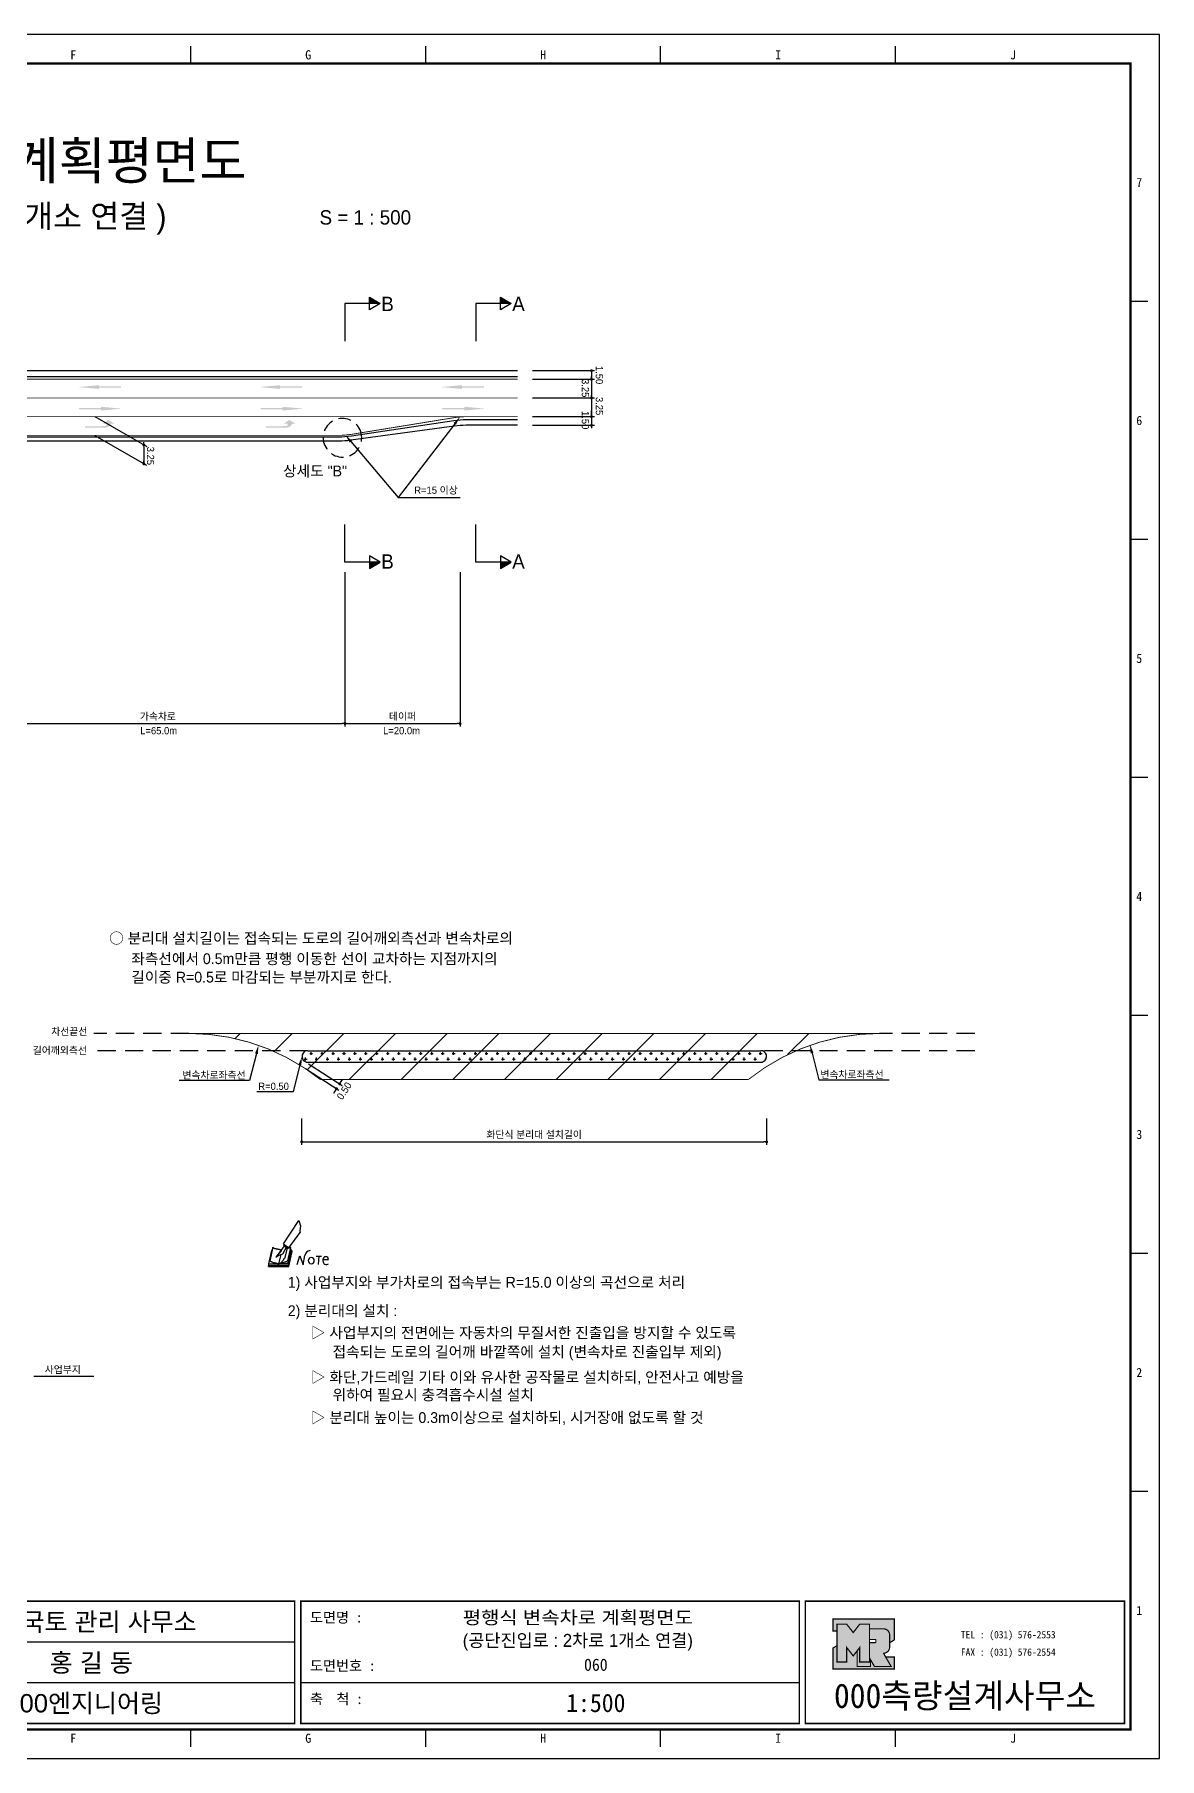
# Model space of a CAD drawing. Header units: millimetres. Extents: x 530 to 954, y -3 to 296.
# Drawn here: x 758.2 to 953.7, y -3.4 to 296 of the extents above; entities that cross this region are included whole.
import ezdxf
from ezdxf.enums import TextEntityAlignment as Align

# ---------------------------------------------------------------- set-up
doc = ezdxf.new("R2010")
doc.units = ezdxf.units.MM
doc.linetypes.add('HIDDEN', pattern=[9.525, 6.35, -3.175])
for name, color, linetype in [('CC-GSTR-0004', 4, 'Continuous'), ('CM-LANE-0030', 30, 'Continuous'), ('CZ-DIMT-0002', 7, 'Continuous'), ('CZ-LIN1-0007', 7, 'Continuous'), ('CZ-LIN2-0003', 3, 'Continuous'), ('CZ-LINE-0001', 7, 'Continuous'), ('CZ-TEXT-BOX0', 7, 'Continuous'), ('TITLE', 7, 'Continuous')]:
    doc.layers.add(name, color=color, linetype=linetype)
doc.styles.add('견고딕', font='arial.ttf')
doc.styles.add('돋움', font='')
doc.styles.add('돋음체', font='')
doc.styles.get('돋움').set_extended_font_data('Dotum')
doc.styles.get('돋음체').set_extended_font_data('DotumChe')

# ---------------------------------------------------------------- blocks, each defined once
blk = doc.blocks.new('note')
for p, q in [((0.85, 3.5), (3.53, 7.57)), ((3.53, 7.57), (3.8, 6.64)), ((3.8, 6.64), (3.69, 5.72)), ((1, 3.1), (0.75, 2.77)), ((0.85, 3.5), (1.8, 2.79)), ((1, 3.4), (0.85, 3.21)), ((0.85, 3.21), (1.52, 2.71)), ((1.8, 2.79), (3.74, 5.46)), ((3.69, 5.72), (3.74, 5.46)), ((-1.24, 2.36), (-1.77, 0)), ((-1.77, 0), (1.77, 0)), ((-1.77, 0), (-1.77, -0.3)), ((-1.53, 0.52), (-1.55, 0.54)), ((-1.01, 2.9), (-1.53, 0.52)), ((-1.48, 0.48), (-1.53, 0.52)), ((-1.43, 0.44), (-1.48, 0.48)), ((-1.38, 0.41), (-1.43, 0.44)), ((-1.33, 0.4), (-1.38, 0.41)), ((-1.27, 0.37), (-1.33, 0.4)), ((-1.22, 0.35), (-1.27, 0.37)), ((-1.13, 2.36), (-1.24, 2.36)), ((-1.17, 0.33), (-1.22, 0.35)), ((-1.12, 0.32), (-1.17, 0.33)), ((-1.02, 0.25), (-1.12, 0.32)), ((-0.97, 0.22), (-1.02, 0.25)), ((-1, 2.9), (-1.01, 2.9)), ((-0.98, 2.85), (-1, 2.9)), ((-0.95, 2.8), (-0.98, 2.85)), ((-0.93, 0.21), (-0.97, 0.22)), ((-0.9, 2.75), (-0.95, 2.8)), ((-0.88, 0.19), (-0.93, 0.21)), ((-0.85, 2.72), (-0.9, 2.75)), ((-0.8, 0.18), (-0.88, 0.19)), ((-0.79, 2.69), (-0.85, 2.72)), ((-0.75, 0.17), (-0.8, 0.18)), ((-0.74, 2.68), (-0.79, 2.69)), ((-0.7, 0.16), (-0.75, 0.17)), ((-0.69, 2.65), (-0.74, 2.68)), ((-0.64, 0.15), (-0.7, 0.16)), ((-0.64, 2.65), (-0.69, 2.65)), ((-0.59, 2.63), (-0.64, 2.65)), ((-0.58, 0.14), (-0.64, 0.15)), ((-0.54, 2.62), (-0.59, 2.63)), ((-0.53, 0.13), (-0.58, 0.14)), ((-0.48, 2.61), (-0.54, 2.62)), ((-0.48, 0.12), (-0.53, 0.13)), ((-0.43, 2.61), (-0.48, 2.61)), ((-0.43, 0.11), (-0.48, 0.12)), ((0.75, 2.77), (-0.46, 1.16)), ((0.37, 2.24), (-0.46, 1.16)), ((-0.46, 1.16), (-0.08, 1.47)), ((-0.38, 2.59), (-0.43, 2.61)), ((-0.38, 0.08), (-0.43, 0.11)), ((-0.33, 2.59), (-0.38, 2.59)), ((-0.29, 0.06), (-0.38, 0.08)), ((-0.27, 2.58), (-0.33, 2.59)), ((-0.23, 0.05), (-0.29, 0.06)), ((-0.22, 2.57), (-0.27, 2.58)), ((-0.16, 0.04), (-0.23, 0.05)), ((-0.17, 2.56), (-0.22, 2.57)), ((-0.12, 2.55), (-0.17, 2.56)), ((-0.11, 0.03), (-0.16, 0.04)), ((-0.07, 2.53), (-0.12, 2.55)), ((-0.04, 0.02), (-0.11, 0.03)), ((-0.08, 1.47), (0.72, 1.75)), ((-0.01, 2.51), (-0.07, 2.53)), ((-0.05, -0.3), (-0.05, 0)), ((0, 0), (-0.04, 0.02)), ((0.04, 2.5), (-0.01, 2.51)), ((0.37, 1.63), (0, 0)), ((0, 0), (1.6, 0.53)), ((0, 0), (1.65, 0.18)), ((0, 0.01), (0.06, 0.04)), ((0, -0.3), (0, 0)), ((0.09, 2.48), (0.04, 2.5)), ((0.05, -0.3), (0.05, 0)), ((0.06, 0.04), (0.11, 0.07)), ((0.14, 2.48), (0.09, 2.48)), ((0.11, 0.07), (0.16, 0.09)), ((0.2, 2.47), (0.14, 2.48)), ((0.16, 0.09), (0.21, 0.12)), ((0.26, 2.43), (0.18, 2.46)), ((0.21, 0.12), (0.27, 0.14)), ((0.34, 2.4), (0.26, 2.43)), ((0.27, 0.14), (0.36, 0.19)), ((0.45, 2.37), (0.34, 2.4)), ((0.36, 0.19), (0.41, 0.22)), ((0.41, 0.22), (0.46, 0.27)), ((0.46, 0.27), (0.51, 0.3)), ((0.51, 0.3), (0.56, 0.34)), ((0.56, 0.34), (0.6, 0.4)), ((0.6, 0.4), (0.64, 0.45)), ((0.64, 0.45), (0.67, 0.51)), ((0.67, 0.51), (0.74, 0.58)), ((0.72, 1.75), (1.16, 2.53)), ((0.74, 0.58), (0.79, 0.63)), ((0.79, 0.63), (0.83, 0.68)), ((0.83, 0.68), (0.86, 0.73)), ((0.86, 0.73), (0.89, 0.79)), ((0.89, 0.84), (0.92, 0.89)), ((0.89, 0.79), (0.89, 0.84)), ((0.92, 0.89), (0.96, 0.95)), ((0.96, 0.95), (1.01, 0.97)), ((1.47, 2.74), (1.01, 0.97)), ((1.16, 2.53), (1.37, 2.82)), ((2.13, 2.84), (1.44, 2.63)), ((1.52, 2.71), (1.66, 2.9)), ((1.6, 0.53), (2.13, 2.84)), ((1.65, 0.18), (2.19, 2.48)), ((1.77, 0), (2.3, 2.36)), ((1.77, -0.3), (2.3, 2.07)), ((1.77, -0.38), (2.3, 1.99)), ((1.77, -0.44), (2.3, 1.93)), ((1.77, 0), (1.77, -0.3)), ((2.19, 2.48), (2.04, 2.47)), ((2.3, 2.36), (2.16, 2.36)), ((2.3, 2.36), (2.3, 2.07)), ((3.21, -0.08), (3.68, 1.4)), ((3.68, 1.4), (4.26, -0.14)), ((4.26, -0.14), (4.56, 1.44)), ((6.55, 1.34), (7.46, 1.34)), ((7.01, 1.34), (6.87, -0.11)), ((7.71, 0.77), (7.71, 0.55)), ((7.71, 0.77), (8.67, 0.77)), ((-1.77, -0.3), (1.77, -0.3)), ((-1.77, -0.43), (-1.77, -0.3)), ((-1.77, -0.37), (1.77, -0.37)), ((-1.77, -0.43), (1.77, -0.43))]:
    blk.add_line(p, q)
for centre, major_axis, start_param, end_param in [((0.4, 2.31), (0.0702, 0.0702), 3.283946, 6.425539), ((5.68, 1.23), (-0.806, 0.806), -0.591174, 0.597824), ((5.66, 0.58), (-0.378, 0.378), 3.926991, 10.210176), ((8.3, 0.49), (0.422, 0.422), 2.265602, 4.634911), ((8.19, 0.77), (-0.342, 0.342), 3.926991, 7.068583)]:
    blk.add_ellipse(centre, major_axis=major_axis, ratio=1, start_param=start_param, end_param=end_param)
blk = doc.blocks.new('_Dot')
at = {"color": 0, "linetype": 'ByBlock', "lineweight": -2}
blk.add_line((-0.5, 0), (-1, 0), dxfattribs=at)
at = {"color": 0, "linetype": 'ByBlock', "const_width": 0.5}
blk.add_lwpolyline([(-0.25, 0, 1), (0.25, 0, 1)], format="xyb", close=True, dxfattribs=at)

msp = doc.modelspace()

# ---------------------------------------------------------------- hatches: boundary and pattern name
at = {"layer": 'CM-LANE-0030'}
h = msp.add_hatch(dxfattribs=at)
h.set_pattern_fill('ANSI31', color=256, scale=2, style=0)
h.set_pattern_definition([(45, (-520.801, -339.144), (-4.490128, 4.490128), [])])
h.paths.add_polyline_path([(785.05, 122.5, -0.170323), (807.85, 114.5), (882.25, 114.5, -0.170323), (905.05, 122.5)])
at = {"layer": 'CZ-LIN1-0007'}
for points in [[(769.41, 235.06), (769.41, 234.84), (773.23, 234.84), (773.23, 234.63), (769.41, 234.63), (769.41, 234.41), (765.76, 234.74)], [(800.85, 235.06), (800.85, 234.84), (804.68, 234.84), (804.68, 234.63), (800.85, 234.63), (800.85, 234.41), (797.2, 234.74)], [(832.46, 235.06), (832.46, 234.84), (836.29, 234.84), (836.29, 234.63), (832.46, 234.63), (832.46, 234.41), (828.81, 234.74)], [(769.76, 231.31), (769.76, 231.09), (765.94, 231.09), (765.94, 230.88), (769.76, 230.88), (769.76, 230.66), (773.41, 230.99)], [(801.33, 231.31), (801.33, 231.09), (797.51, 231.09), (797.51, 230.88), (801.33, 230.88), (801.33, 230.66), (804.99, 230.99)], [(832.91, 231.31), (832.91, 231.09), (829.08, 231.09), (829.08, 230.88), (832.91, 230.88), (832.91, 230.66), (836.56, 230.99)], [(770.49, 227.68, 0.267976), (771.52, 228.37), (772.15, 228.36), (770.98, 229.02), (770.04, 228.37), (770.73, 228.37, -0.504994), (770.42, 227.95), (766.96, 227.93), (766.96, 227.66)], [(801.97, 227.68, 0.267976), (803, 228.37), (803.62, 228.36), (802.45, 229.02), (801.51, 228.37), (802.2, 228.37, -0.504994), (801.89, 227.95), (798.43, 227.93), (798.43, 227.66)]]:
    msp.add_hatch(color=256, dxfattribs=at).paths.add_polyline_path(points)
at = {"layer": 'CZ-LIN2-0003'}
h = msp.add_hatch(dxfattribs=at)
h.set_pattern_fill('CROSS', color=256, scale=0.15, style=0)
h.set_pattern_definition([(0, (-520.801, -339.1441), (0.9525, 0.9525), [0.47625, -1.42875]), (90, (-520.5629, -339.3822), (-0.9525, 0.9525), [0.47625, -1.42875])])
h.paths.add_polyline_path([(805.69, 119.5, 0.750696), (805.15, 117.66, -0.001926), (805.4, 117.5), (884.7, 117.5, -0.001926), (884.95, 117.66, 0.750696), (884.41, 119.5)])
at = {"layer": 'CZ-LINE-0001'}
for points in [[(816.39, 250.36), (816.39, 249.27), (818.29, 249.27)], [(839.15, 250.36), (839.15, 249.27), (841.05, 249.27)], [(818.29, 204.32), (816.39, 204.32), (816.39, 203.22)], [(841.05, 204.32), (839.15, 204.32), (839.15, 203.22)]]:
    msp.add_hatch(color=256, dxfattribs=at).paths.add_polyline_path(points)
at = {"layer": 'TITLE', "ltscale": 150}
h = msp.add_hatch(color=8, dxfattribs=at)
edge = h.paths.add_edge_path()
edge.add_line((907.6, 20.82), (896.94, 20.82))
edge.add_line((896.94, 20.82), (896.94, 18.74))
edge.add_line((896.94, 18.74), (897.64, 18.74))
edge.add_line((897.64, 18.74), (897.64, 19.91))
edge.add_line((897.64, 19.91), (899.33, 19.91))
edge.add_line((899.33, 19.91), (900.46, 18.46))
edge.add_line((900.46, 18.46), (901.59, 19.91))
edge.add_line((901.59, 19.91), (903.28, 19.91))
edge.add_line((903.28, 19.91), (903.28, 19.11))
edge.add_line((903.28, 19.11), (905.72, 19.11))
edge.add_arc((905.72, 18.05), 1.07, 0, 90, ccw=False)
edge.add_line((906.79, 18.05), (906.79, 16.68))
edge.add_line((906.79, 16.68), (907.6, 17.19))
edge.add_line((907.6, 17.19), (907.6, 20.82))
h.paths.add_polyline_path([(901.15, 15.29), (900.46, 14.41), (899.33, 15.86), (899.33, 13.35), (897.64, 13.35), (897.64, 16.2), (896.94, 15.76), (896.94, 12.13), (907.6, 12.13), (907.6, 14.21), (906.1, 14.21), (907.06, 12.56), (904.16, 12.56), (903.46, 13.77), (903.46, 12.56), (901.15, 12.56)])
msp.add_hatch(color=5, dxfattribs=at).paths.add_polyline_path([(903.28, 19.91), (901.59, 19.91), (900.46, 18.46), (899.33, 19.91), (897.64, 19.91), (897.64, 13.35), (899.33, 13.35), (899.33, 15.86), (900.46, 14.41), (901.59, 15.86), (901.59, 13.35), (903.28, 13.35)])
h = msp.add_hatch(color=161, dxfattribs=at)
edge = h.paths.add_edge_path()
edge.add_arc((905.72, 18.05), 1.07, 0, 90)
edge.add_line((905.72, 19.11), (903.28, 19.11))
edge.add_line((903.28, 19.11), (903.28, 17.26))
edge.add_line((903.28, 17.26), (904.28, 17.26))
edge.add_arc((904.28, 17.15), 0.113, 0, 90, ccw=False)
edge.add_line((904.39, 17.15), (904.39, 16.84))
edge.add_arc((904.28, 16.84), 0.113, 270, 360, ccw=False)
edge.add_line((904.28, 16.72), (903.28, 16.72))
edge.add_line((903.28, 16.72), (903.28, 13.35))
edge.add_line((903.28, 13.35), (901.59, 13.35))
edge.add_line((901.59, 13.35), (901.59, 15.86))
edge.add_line((901.59, 15.86), (901.15, 15.29))
edge.add_line((901.15, 15.29), (901.15, 12.56))
edge.add_line((901.15, 12.56), (903.46, 12.56))
edge.add_line((903.46, 12.56), (903.46, 13.77))
edge.add_line((903.46, 13.77), (904.16, 12.56))
edge.add_line((904.16, 12.56), (907.06, 12.56))
edge.add_line((907.06, 12.56), (905.72, 14.87))
edge.add_arc((905.72, 15.94), 1.07, 270, 360)
edge.add_line((906.79, 15.94), (906.79, 18.05))

# ---------------------------------------------------------------- linework, layer by layer
at = {"color": 0, "linetype": 'ByBlock', "lineweight": -2}
for p, q in [((854.98, 237.35), (854.98, 237.1)), ((854.98, 236.35), (854.98, 236.6)), ((854.98, 235.85), (854.98, 235.6)), ((854.98, 233.1), (854.98, 233.35)), ((854.98, 232.6), (854.98, 232.35)), ((854.98, 229.85), (854.98, 230.1)), ((854.98, 229.85), (854.98, 230.1)), ((854.98, 227.85), (854.98, 227.6)), ((854.98, 227.85), (854.98, 227.6)), ((777.2, 224.94), (777.2, 225.19)), ((777.19, 221.69), (777.19, 221.94)), ((777.2, 224.44), (777.2, 224.19)), ((811.36, 113.95), (811.49, 114.16)), ((810.55, 112.69), (810.41, 112.48)), ((758.07, 62.97), (758.32, 62.97))]:
    msp.add_line(p, q, dxfattribs=at)
at = {"color": 0, "linetype": 'ByBlock', "const_width": 0.25}
for points in [[(854.98, 237.47, 1), (854.98, 237.72, 1)], [(854.98, 236.22, 1), (854.98, 235.97, 1)], [(854.98, 235.97, 1), (854.98, 236.22, 1)], [(854.98, 232.97, 1), (854.98, 232.72, 1)], [(854.98, 232.72, 1), (854.98, 232.97, 1)], [(854.98, 229.72, 1), (854.98, 229.47, 1)], [(854.98, 229.72, 1), (854.98, 229.47, 1)], [(854.98, 227.97, 1), (854.98, 228.22, 1)], [(854.98, 227.97, 1), (854.98, 228.22, 1)], [(777.2, 224.82, 1), (777.2, 224.57, 1)], [(777.2, 224.57, 1), (777.2, 224.82, 1)], [(777.19, 221.56, 1), (777.19, 221.31, 1)], [(811.29, 113.84, 1), (811.16, 113.63, 1)], [(810.61, 112.79, 1), (810.75, 113, 1)]]:
    msp.add_lwpolyline(points, format="xyb", close=True, dxfattribs=at)
at = {"layer": 'CC-GSTR-0004'}
for points in [[(637.15, 237.6), (842.15, 237.6)], [(637.15, 236.6), (842.15, 236.6)]]:
    msp.add_lwpolyline(points, dxfattribs=at)
for points in [[(732.4, 211.35, -0.414214), (747.15, 226.1), (811.03, 226.1), (811.03, 226.1, 0.03724), (813.26, 226.26), (831.04, 228.93), (831.04, 228.93, -0.03724), (833.27, 229.1), (833.27, 229.1), (842.15, 229.1)], [(842.15, 228.1), (833.18, 228.1, 0.034174), (831.13, 227.96), (813.17, 225.49, -0.034174), (811.12, 225.35), (811.12, 225.35), (747.15, 225.35, 0.414214), (733.15, 211.35)]]:
    msp.add_lwpolyline(points, format="xyb", dxfattribs=at)
at = {"layer": 'CM-LANE-0030', "const_width": 0.15}
msp.add_lwpolyline([(637.15, 232.85), (842.15, 232.85)], dxfattribs=at)
msp.add_lwpolyline([(882.25, 114.5), (807.85, 114.5, 0.170323), (785.05, 122.5), (905.05, 122.5, 0.170323)], format="xyb", close=True, dxfattribs=at)
at = {"layer": 'CZ-LIN1-0007', "const_width": 0.15}
for points in [[(637.15, 236.1), (842.15, 236.1)], [(747.15, 229.6), (790.26, 229.6)]]:
    msp.add_lwpolyline(points, dxfattribs=at)
msp.add_lwpolyline([(842.15, 229.6), (833.36, 229.6), (833.36, 229.6, 0.040295), (830.96, 229.4), (830.96, 229.4), (813.35, 226.54), (813.35, 226.54, -0.040295), (810.94, 226.35), (747.15, 226.35, 0.414214), (732.15, 211.35)], format="xyb", dxfattribs=at)
at = {"layer": 'CZ-LIN1-0007', "linetype": 'HIDDEN', "const_width": 0.15}
msp.add_lwpolyline([(790.26, 229.6), (833.36, 229.6)], dxfattribs=at)
at = {"layer": 'CZ-LIN2-0003'}
for p, q in [((805.4, 117.5), (884.7, 117.5)), ((805.69, 119.5), (884.41, 119.5))]:
    msp.add_line(p, q, dxfattribs=at)
at = {"layer": 'CZ-LIN2-0003', "color": 1}
msp.add_line((811.49, 114.16), (811.77, 114.58), dxfattribs=at)
at = {"layer": 'CZ-LIN2-0003'}
for points in [[(805.4, 117.5, 0.001926), (805.15, 117.66, 0.001926)], [(884.95, 117.66, 0.001926), (884.7, 117.5)]]:
    msp.add_lwpolyline(points, format="xyb", dxfattribs=at)
for centre, start, end in [((805.69, 118.5), 90, 237.5816), ((884.41, 118.5), 302.4184, 90)]:
    msp.add_arc(centre, 1, start, end, dxfattribs=at)
at = {"layer": 'CZ-LINE-0001'}
for p, q in [((818.29, 249.27), (812.15, 249.27)), ((812.15, 249.27), (812.15, 242.72)), ((816.39, 248.17), (816.39, 250.36)), ((816.39, 250.36), (818.29, 249.27)), ((818.29, 249.27), (816.39, 248.17)), ((841.05, 249.27), (834.9, 249.27)), ((834.9, 249.27), (834.9, 242.72)), ((839.15, 248.17), (839.15, 250.36)), ((839.15, 250.36), (841.05, 249.27)), ((841.05, 249.27), (839.15, 248.17)), ((844.75, 237.6), (855.48, 237.6)), ((854.98, 237.1), (854.98, 228.1)), ((844.75, 236.1), (855.48, 236.1)), ((844.75, 236.1), (855.48, 236.1)), ((844.75, 232.85), (855.48, 232.85)), ((854.98, 230.1), (854.98, 230.6)), ((768.7, 229.6), (777.7, 224.4)), ((844.75, 229.6), (855.48, 229.6)), ((844.75, 228.1), (855.48, 228.1)), ((844.75, 228.1), (855.48, 228.1)), ((768.69, 226.34), (777.69, 221.15)), ((777.2, 224.19), (777.2, 221.19)), ((821.37, 215.58), (832.15, 215.58)), ((812.15, 204.32), (812.15, 210.86)), ((834.9, 204.32), (834.9, 210.86)), ((818.29, 204.32), (812.15, 204.32)), ((818.29, 204.32), (816.39, 205.41)), ((816.39, 205.41), (816.39, 203.22)), ((816.39, 203.22), (818.29, 204.32)), ((841.05, 204.32), (834.9, 204.32)), ((841.05, 204.32), (839.15, 205.41)), ((839.15, 205.41), (839.15, 203.22)), ((839.15, 203.22), (841.05, 204.32)), ((812.15, 202.57), (812.15, 175.8)), ((812.15, 202.57), (812.15, 175.8)), ((832.15, 202.57), (832.15, 175.8)), ((747.65, 176.3), (811.65, 176.3)), ((812.65, 176.3), (831.65, 176.3)), ((805.82, 117.23), (811.64, 113.47)), ((805.27, 116.39), (811.1, 112.63)), ((810.41, 112.48), (810.14, 112.06)), ((804.62, 107.71), (804.62, 103.17)), ((885.41, 107.71), (885.41, 103.17)), ((805.12, 103.67), (884.91, 103.67)), ((758.32, 62.97), (768.54, 62.97))]:
    msp.add_line(p, q, dxfattribs=at)
at = {"layer": 'CZ-LINE-0001', "linetype": 'HIDDEN', "ltscale": 0.35}
msp.add_line((815.03, 226.33), (815.03, 226.33), dxfattribs=at)
at = {"layer": 'CZ-LINE-0001', "linetype": 'HIDDEN', "ltscale": 0.5}
for p, q in [((785.05, 122.5), (768.53, 122.5)), ((921.57, 122.5), (905.05, 122.5)), ((805.69, 119.5), (768.53, 119.5)), ((921.57, 119.5), (884.41, 119.5))]:
    msp.add_line(p, q, dxfattribs=at)
at = {"layer": 'CZ-LINE-0001'}
for points in [[(831.24, 228.36), (821.37, 215.58)], [(813.18, 225.26), (821.37, 215.58)], [(796.77, 118.99), (795.59, 114.32), (783.36, 114.32)], [(804.32, 117.05), (803.15, 112.38), (796.81, 112.38)]]:
    msp.add_lwpolyline(points, dxfattribs=at)
at = {"layer": 'CZ-LINE-0001', "extrusion": (0, 0, -1)}
msp.add_lwpolyline([(-893.31, 119.09), (-894.48, 114.42), (-906.71, 114.42)], dxfattribs=at)
at = {"layer": 'CZ-LINE-0001', "linetype": 'HIDDEN', "ltscale": 0.35}
msp.add_arc((811.71, 225.93), 3.35, 6.7667, 6.749, dxfattribs=at)
at = {"layer": 'CZ-LINE-0001'}
for points in [[(831.04, 228.51), (832.15, 229.55), (831.44, 228.21)], [(812.99, 225.09), (812.21, 226.4), (813.37, 225.42)], [(796.52, 119.05), (797.13, 120.44), (797.01, 118.93)], [(804.08, 117.11), (804.69, 118.5), (804.57, 116.99)]]:
    msp.add_solid(points, dxfattribs=at)
at = {"layer": 'CZ-LINE-0001', "extrusion": (0, 0, -1)}
msp.add_solid([(-893.55, 119.15), (-892.94, 120.55), (-893.06, 119.03)], dxfattribs=at)
at = {"layer": 'TITLE', "color": 7, "linetype": 'Continuous'}
for p, q in [((785.35, 290.92), (785.35, 293.95)), ((826.18, 290.92), (826.18, 293.95)), ((867, 290.92), (867, 293.95)), ((907.83, 290.92), (907.83, 293.95)), ((951.67, 249.59), (948.65, 249.59)), ((951.67, 208.26), (948.65, 208.26)), ((951.67, 166.94), (948.65, 166.94)), ((951.67, 125.61), (948.65, 125.61)), ((951.67, 84.28), (948.65, 84.28)), ((951.67, 42.95), (948.65, 42.95)), ((785.35, -1.4), (785.35, 1.62)), ((826.18, -1.4), (826.18, 1.62)), ((867, -1.4), (867, 1.62)), ((907.83, -1.4), (907.83, 1.62))]:
    msp.add_line(p, q, dxfattribs=at)
at = {"layer": 'TITLE', "ltscale": 150}
for p, q in [((716.81, 16.83), (803.42, 16.83)), ((716.81, 9.76), (803.42, 9.76)), ((804.48, 9.76), (891.09, 9.76))]:
    msp.add_line(p, q, dxfattribs=at)
at = {"layer": 'TITLE'}
msp.add_line((948.76, 1.62), (539.9, 1.62), dxfattribs=at)
msp.add_lwpolyline([(530.32, -3.41), (953.68, -3.41), (953.68, 295.96), (530.32, 295.96)], close=True, dxfattribs=at)
at = {"layer": 'TITLE', "linetype": 'Continuous', "const_width": 0.403}
msp.add_lwpolyline([(540.4, 1.62), (540.4, 290.92), (948.65, 290.92), (948.65, 1.62)], close=True, dxfattribs=at)
at = {"layer": 'TITLE', "ltscale": 150}
for points, const_width in [([(803.42, 2.68), (716.81, 2.68), (716.81, 23.9), (803.42, 23.9)], 0.265), ([(804.48, 23.9), (891.09, 23.9), (891.09, 2.68), (804.48, 2.68)], 0.265), ([(947.59, 23.9), (947.59, 2.68), (892.15, 2.68), (892.15, 23.9), (947.59, 23.9)], 0.265), ([(903.28, 19.91), (901.59, 19.91), (900.46, 18.46), (899.33, 19.91), (897.64, 19.91), (897.64, 13.35), (899.33, 13.35), (899.33, 15.86), (900.46, 14.41), (901.59, 15.86), (901.59, 13.35), (903.28, 13.35)], 0.212), ([(901.15, 15.29), (900.46, 14.41), (899.33, 15.86), (899.33, 13.35), (897.64, 13.35), (897.64, 16.2), (896.94, 15.76), (896.94, 12.13), (907.6, 12.13), (907.6, 14.21), (906.1, 14.21), (907.06, 12.56), (904.16, 12.56), (903.46, 13.77), (903.46, 12.56), (901.15, 12.56)], 0.212)]:
    msp.add_lwpolyline(points, close=True, dxfattribs=dict(at, const_width=const_width))
at = {"layer": 'TITLE', "ltscale": 150, "const_width": 0.212}
for points in [[(907.6, 20.82), (896.94, 20.82), (896.94, 18.74), (897.64, 18.74), (897.64, 19.91), (899.33, 19.91), (900.46, 18.46), (901.59, 19.91), (903.28, 19.91), (903.28, 19.11), (905.72, 19.11, -0.414214), (906.79, 18.05), (906.79, 16.68), (907.6, 17.19)], [(906.79, 18.05, 0.414214), (905.72, 19.11), (903.28, 19.11), (903.28, 17.26), (904.28, 17.26, -0.414214), (904.39, 17.15), (904.39, 16.84, -0.414214), (904.28, 16.72), (903.28, 16.72), (903.28, 13.35), (901.59, 13.35), (901.59, 15.86), (901.15, 15.29), (901.15, 12.56), (903.46, 12.56), (903.46, 13.77), (904.16, 12.56), (907.06, 12.56), (905.72, 14.87, 0.414214), (906.79, 15.94)]]:
    msp.add_lwpolyline(points, format="xyb", close=True, dxfattribs=at)

# ---------------------------------------------------------------- block references
at = {"layer": 'CZ-LINE-0001', "xscale": 0.5, "yscale": 0.5, "zscale": 0.5}
for p in [(812.15, 176.3), (832.15, 176.3), (885.41, 103.67)]:
    msp.add_blockref('_Dot', p, dxfattribs=at)
at = {"layer": 'CZ-LINE-0001', "xscale": 0.5, "yscale": 0.5, "zscale": 0.5, "rotation": 180}
for p in [(812.15, 176.3), (804.62, 103.67)]:
    msp.add_blockref('_Dot', p, dxfattribs=at)
at = {"layer": 'CZ-TEXT-BOX0'}
msp.add_blockref('note', (800.62, 82.47), dxfattribs=at)

# ---------------------------------------------------------------- texts
at = {"layer": 'CZ-DIMT-0002', "style": '돋움'}
for s, height, p in [('B', 2.5, (819.54, 249.18)), ('A', 2.5, (842.3, 249.18)), ('상세도 "B"', 1.875, (806.95, 220.17)), ('R=15 이상', 1.25, (827.96, 216.83)), ('B', 2.5, (819.54, 204.45)), ('A', 2.5, (842.3, 204.45)), ('L=65.0m', 1.25, (779.78, 175.07)), ('L=20.0m', 1.25, (821.98, 175.07)), ('차선끝선', 1.25, (764.25, 122.84))]:
    msp.add_text(s, height=height, dxfattribs=at).set_placement(p, align=Align.MIDDLE_CENTER)
for s, p in [('1.50', (855.73, 238.41)), ('3.25', (853.3, 236.13)), ('3.25', (855.73, 233.02)), ('1.50', (853.3, 230.58))]:
    msp.add_text(s, height=1.25, rotation=270, dxfattribs=at).set_placement(p)
for s, p in [('○ 분리대 설치길이는 접속되는 도로의 길어깨외측선과 변속차로의', (771.17, 139.03)), ('좌측선에서 0.5m만큼 평행 이동한 선이 교차하는 지점까지의', (775.02, 135.47)), ('길이중 R=0.5로 마감되는 부분까지로 한다.', (775.02, 132.27)), ('1) 사업부지와 부가차로의 접속부는 R=15.0 이상의 곡선으로 처리', (802.22, 79.28)), ('2) 분리대의 설치 :', (802.22, 74.34)), ('▷ 사업부지의 전면에는 자동차의 무질서한 진출입을 방지할 수 있도록', (806.2, 70.53)), ('접속되는 도로의 길어깨 바깥쪽에 설치 (변속차로 진출입부 제외)', (809.99, 67.21)), ('▷ 화단,가드레일 기타 이와 유사한 공작물로 설치하되, 안전사고 예방을', (806.2, 62.81)), ('위하여 필요시 충격흡수시설 설치', (809.99, 59.74)), ('▷ 분리대 높이는 0.3m이상으로 설치하되, 시거장애 없도록 할 것', (806.2, 55.79))]:
    msp.add_text(s, height=1.875, dxfattribs=at).set_placement(p, align=Align.MIDDLE_LEFT)
for s, p in [('길어깨외측선', (757.9, 118.93)), ('변속차로좌측선', (783.9, 114.64)), ('R=0.50', (797.09, 112.69)), ('변속차로좌측선', (894.76, 114.74)), ('사업부지', (759.98, 63.5))]:
    msp.add_text(s, height=1.25, dxfattribs=at).set_placement(p)
at = {"layer": 'CZ-DIMT-0002', "char_height": 1.25, "attachment_point": 5, "style": '돋움'}
for s, insert, rotation in [('3.25', (778.36, 222.79), 270), ('\\A1;0.50', (812.02, 112.52), 57.1401)]:
    msp.add_mtext(s, dxfattribs=dict(at, insert=insert, rotation=rotation))
at = {"layer": 'CZ-LINE-0001', "char_height": 1.25, "attachment_point": 5, "style": '돋움'}
for s, insert in [('\\A1;가속차로', (779.65, 177.49)), ('\\A1;테이퍼', (822.15, 177.49)), ('\\A1;화단식 분리대 설치길이', (845.02, 104.87))]:
    msp.add_mtext(s, dxfattribs=dict(at, insert=insert))
at = {"layer": 'TITLE', "color": 3, "linetype": 'Continuous', "style": '돋음체'}
for s, p in [('F', (764.94, 292.43)), ('G', (805.76, 292.43)), ('H', (846.59, 292.43)), ('I', (887.41, 292.43)), ('J', (928.24, 292.43)), ('7', (950.16, 270.26)), ('6', (950.16, 228.93)), ('5', (950.16, 187.61)), ('4', (950.16, 146.28)), ('3', (950.16, 104.95)), ('2', (950.16, 63.62)), ('1', (950.16, 22.29)), ('F', (764.94, 0.11)), ('G', (805.76, 0.11)), ('H', (846.59, 0.11)), ('I', (887.41, 0.11)), ('J', (928.24, 0.11))]:
    msp.add_text(s, height=1.59, dxfattribs=at).set_placement(p, align=Align.MIDDLE)
at = {"layer": 'TITLE', "style": '돋움'}
for s, height, p in [('평행식 변속차로 계획평면도', 6.5, (743.74, 274.05)), ('( 공단진입로 : 2차로 1개소 연결 )', 4, (743.79, 264.42))]:
    msp.add_text(s, height=height, dxfattribs=at).set_placement(p, align=Align.MIDDLE_CENTER)
msp.add_text('S = 1 : 500', height=2.5, dxfattribs=at).set_placement((807.73, 264.2), align=Align.MIDDLE_LEFT)
at = {"layer": 'TITLE', "color": 7, "linetype": 'Continuous', "style": '견고딕'}
for s, height, p in [('00 국토 관리 사무소', 3.1832, (768.07, 20.37)), ('홍 길 동', 3.183, (768.07, 13.29)), ('00엔지니어링', 3.183, (768.07, 6.22))]:
    msp.add_text(s, height=height, dxfattribs=at).set_placement(p, align=Align.MIDDLE)
at = {"layer": 'TITLE', "style": '돋음체'}
for s, p in [('도면명 :', (806.07, 20.19)), ('도면번호 :', (806.07, 11.8)), ('축  척 :', (806.07, 6.04))]:
    msp.add_text(s, height=1.804, dxfattribs=at).set_placement(p)
at = {"layer": 'TITLE', "style": '돋움'}
for s, width, p, p2 in [('평행식 변속차로 계획평면도', 1.010039, (832.61, 19.94), (872.61, 19.94)), ('(공단진입로 : 2차로 1개소 연결)', 0.876872, (832.61, 15.98), (872.61, 15.98))]:
    msp.add_text(s, height=2.25, dxfattribs=dict(at, width=width)).set_placement(p, p2, align=Align.FIT)
at = {"layer": 'TITLE', "color": 180, "style": '돋음체'}
for s, p in [('TEL : (031) 576-2553', (919.17, 17.46)), ('FAX : (031) 576-2554', (919.17, 14.43))]:
    msp.add_text(s, height=1.2733, dxfattribs=at).set_placement(p)
at = {"layer": 'TITLE', "linetype": 'Continuous', "style": '돋음체'}
for s, height, p in [('060', 2.122, (855.74, 12.86)), ('1:500', 3.183, (855.74, 6.22))]:
    msp.add_text(s, height=height, dxfattribs=at).set_placement(p, align=Align.MIDDLE)
at = {"layer": 'TITLE', "color": 180, "style": '돋음체'}
msp.add_text('000측량설계사무소', height=4.244, dxfattribs=at).set_placement((919.87, 5.37), align=Align.CENTER)

doc.saveas('drawing.dxf')
